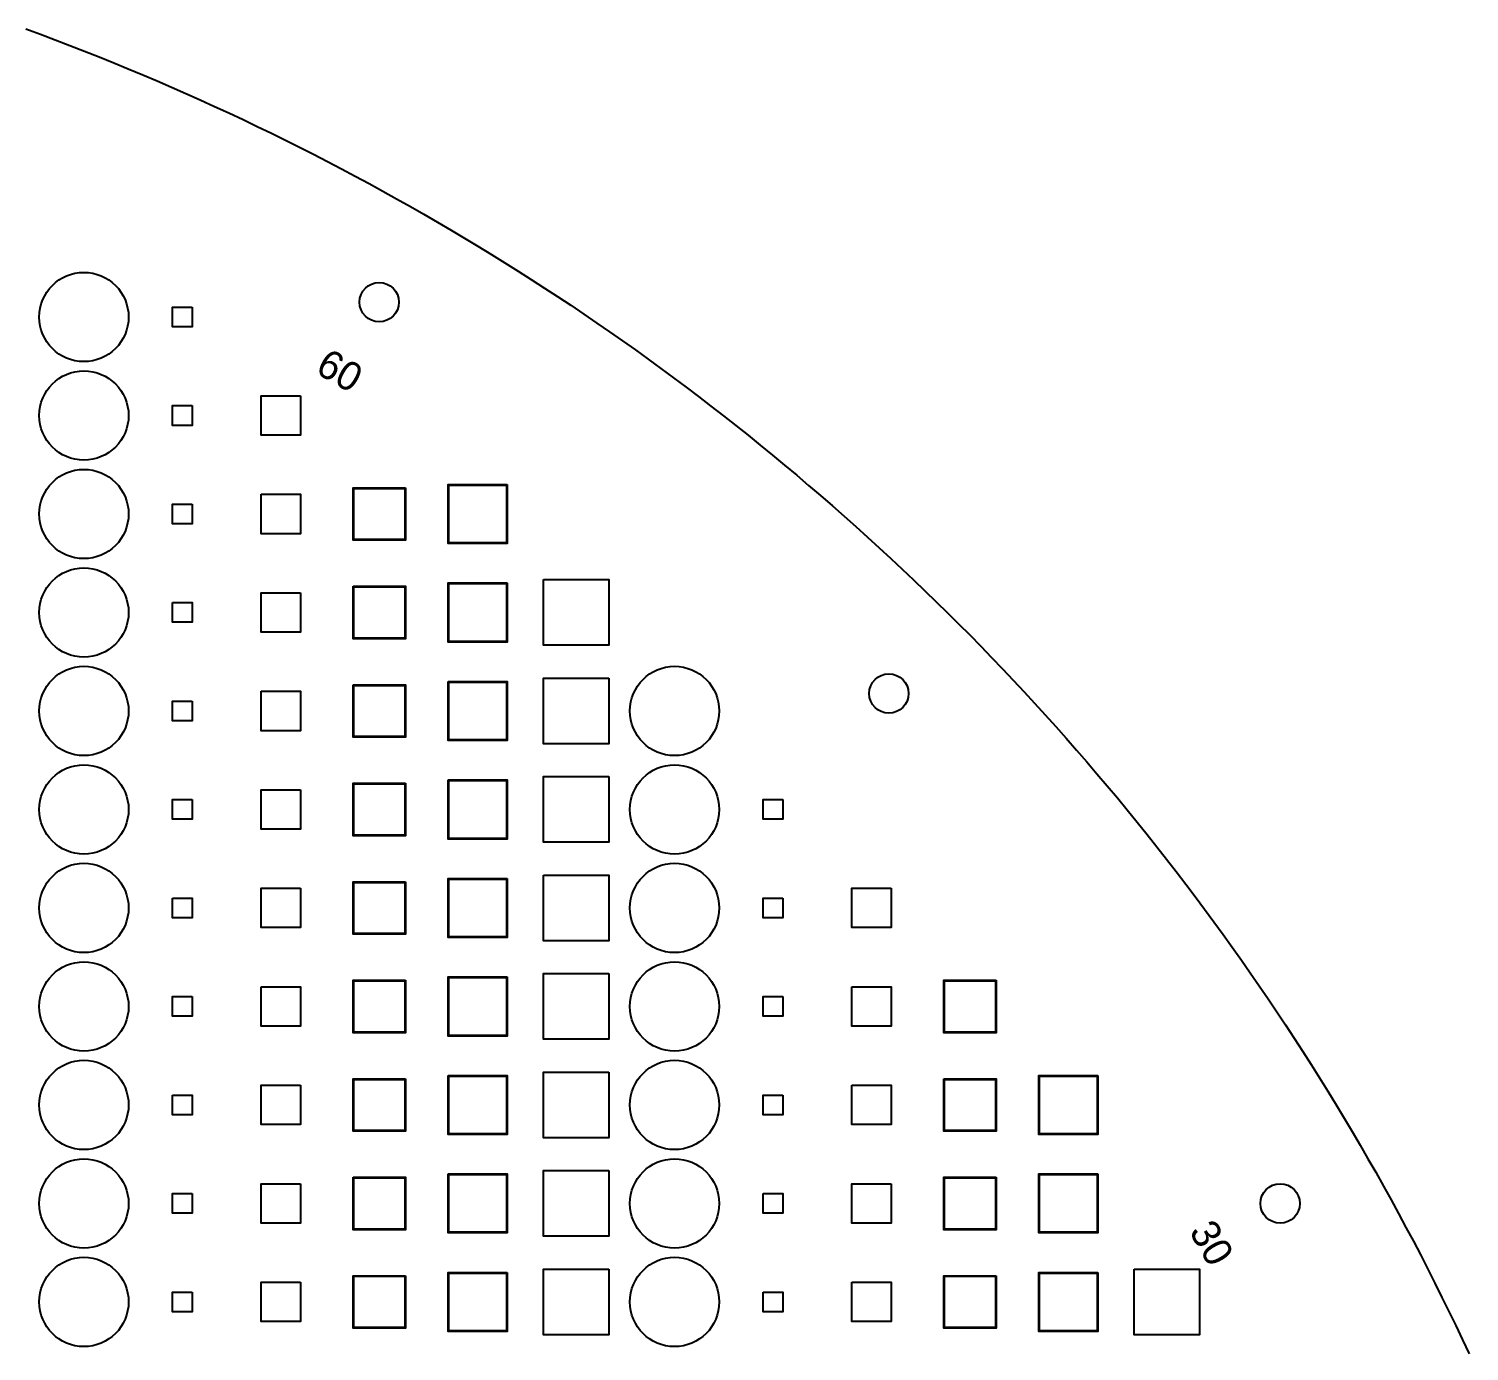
# Model space of a CAD drawing. Header units: millimetres. Extents: x -195 to 195, y -219 to 195.
# Drawn here: x 67 to 176.8, y 82.5 to 183.2 of the extents above; entities that cross this region are included whole.
import ezdxf
from ezdxf.enums import TextEntityAlignment as Align

# ---------------------------------------------------------------- set-up
doc = ezdxf.new("R2010")
doc.units = ezdxf.units.MM
for name, color, linetype in [('DRILL', 6, 'Continuous'), ('M1', 1, 'Continuous'), ('M2', 30, 'Continuous'), ('M3', 5, 'Continuous'), ('M4', 3, 'Continuous'), ('NPTH', 9, 'Continuous'), ('OUTLINE', 7, 'Continuous'), ('SILK_TOP', 7, 'Continuous')]:
    doc.layers.add(name, color=color, linetype=linetype)

msp = doc.modelspace()

# ---------------------------------------------------------------- linework, layer by layer
at = {"layer": 'DRILL'}
for centre in [(71.25, 161.25), (71.25, 153.75), (71.25, 146.25), (71.25, 138.75), (71.25, 131.25), (116.25, 131.25), (71.25, 123.75), (116.25, 123.75), (71.25, 116.25), (116.25, 116.25), (71.25, 108.75), (116.25, 108.75), (71.25, 101.25), (116.25, 101.25), (71.25, 93.75), (116.25, 93.75), (71.25, 86.25), (116.25, 86.25)]:
    msp.add_circle(centre, 3.4, dxfattribs=at)
at = {"layer": 'M1'}
for points in [[(79.5, 162), (79.5, 160.5), (78, 160.5), (78, 162)], [(87.75, 155.25), (87.75, 152.25), (84.75, 152.25), (84.75, 155.25)], [(79.5, 154.5), (79.5, 153), (78, 153), (78, 154.5)], [(95.7, 148.2), (95.7, 144.3), (91.8, 144.3), (91.8, 148.2)], [(103.45, 148.45), (103.45, 144.05), (99.05, 144.05), (99.05, 148.45)], [(84.75, 147.75), (87.75, 147.75), (87.75, 144.75), (84.75, 144.75)], [(79.5, 147), (79.5, 145.5), (78, 145.5), (78, 147)], [(91.8, 140.7), (95.7, 140.7), (95.7, 136.8), (91.8, 136.8)], [(103.45, 140.95), (103.45, 136.55), (99.05, 136.55), (99.05, 140.95)], [(106.25, 141.25), (111.25, 141.25), (111.25, 136.25), (106.25, 136.25)], [(78, 139.5), (79.5, 139.5), (79.5, 138), (78, 138)], [(87.75, 140.25), (87.75, 137.25), (84.75, 137.25), (84.75, 140.25)], [(91.8, 133.2), (95.7, 133.2), (95.7, 129.3), (91.8, 129.3)], [(99.05, 133.45), (103.45, 133.45), (103.45, 129.05), (99.05, 129.05)], [(111.25, 133.75), (111.25, 128.75), (106.25, 128.75), (106.25, 133.75)], [(79.5, 132), (79.5, 130.5), (78, 130.5), (78, 132)], [(84.75, 132.75), (87.75, 132.75), (87.75, 129.75), (84.75, 129.75)], [(111.25, 126.25), (111.25, 121.25), (106.25, 121.25), (106.25, 126.25)], [(87.75, 125.25), (87.75, 122.25), (84.75, 122.25), (84.75, 125.25)], [(95.7, 125.7), (95.7, 121.8), (91.8, 121.8), (91.8, 125.7)], [(99.05, 125.95), (103.45, 125.95), (103.45, 121.55), (99.05, 121.55)], [(79.5, 124.5), (79.5, 123), (78, 123), (78, 124.5)], [(124.5, 124.5), (124.5, 123), (123, 123), (123, 124.5)], [(106.25, 118.75), (111.25, 118.75), (111.25, 113.75), (106.25, 113.75)], [(87.75, 117.75), (87.75, 114.75), (84.75, 114.75), (84.75, 117.75)], [(95.7, 118.2), (95.7, 114.3), (91.8, 114.3), (91.8, 118.2)], [(103.45, 118.45), (103.45, 114.05), (99.05, 114.05), (99.05, 118.45)], [(132.75, 117.75), (132.75, 114.75), (129.75, 114.75), (129.75, 117.75)], [(78, 117), (79.5, 117), (79.5, 115.5), (78, 115.5)], [(124.5, 117), (124.5, 115.5), (123, 115.5), (123, 117)], [(103.45, 110.95), (103.45, 106.55), (99.05, 106.55), (99.05, 110.95)], [(111.25, 111.25), (111.25, 106.25), (106.25, 106.25), (106.25, 111.25)], [(84.75, 110.25), (87.75, 110.25), (87.75, 107.25), (84.75, 107.25)], [(95.7, 110.7), (95.7, 106.8), (91.8, 106.8), (91.8, 110.7)], [(129.75, 110.25), (132.75, 110.25), (132.75, 107.25), (129.75, 107.25)], [(140.7, 110.7), (140.7, 106.8), (136.8, 106.8), (136.8, 110.7)], [(79.5, 109.5), (79.5, 108), (78, 108), (78, 109.5)], [(124.5, 109.5), (124.5, 108), (123, 108), (123, 109.5)], [(95.7, 103.2), (95.7, 99.3), (91.8, 99.3), (91.8, 103.2)], [(99.05, 103.45), (103.45, 103.45), (103.45, 99.05), (99.05, 99.05)], [(111.25, 103.75), (111.25, 98.75), (106.25, 98.75), (106.25, 103.75)], [(136.8, 103.2), (140.7, 103.2), (140.7, 99.3), (136.8, 99.3)], [(148.45, 103.45), (148.45, 99.05), (144.05, 99.05), (144.05, 103.45)], [(87.75, 102.75), (87.75, 99.75), (84.75, 99.75), (84.75, 102.75)], [(129.75, 102.75), (132.75, 102.75), (132.75, 99.75), (129.75, 99.75)], [(78, 102), (79.5, 102), (79.5, 100.5), (78, 100.5)], [(124.5, 102), (124.5, 100.5), (123, 100.5), (123, 102)], [(91.8, 95.7), (95.7, 95.7), (95.7, 91.8), (91.8, 91.8)], [(99.05, 95.95), (103.45, 95.95), (103.45, 91.55), (99.05, 91.55)], [(111.25, 96.25), (111.25, 91.25), (106.25, 91.25), (106.25, 96.25)], [(140.7, 95.7), (140.7, 91.8), (136.8, 91.8), (136.8, 95.7)], [(148.45, 95.95), (148.45, 91.55), (144.05, 91.55), (144.05, 95.95)], [(79.5, 94.5), (79.5, 93), (78, 93), (78, 94.5)], [(87.75, 95.25), (87.75, 92.25), (84.75, 92.25), (84.75, 95.25)], [(123, 94.5), (124.5, 94.5), (124.5, 93), (123, 93)], [(132.75, 95.25), (132.75, 92.25), (129.75, 92.25), (129.75, 95.25)], [(95.7, 88.2), (95.7, 84.3), (91.8, 84.3), (91.8, 88.2)], [(103.45, 88.45), (103.45, 84.05), (99.05, 84.05), (99.05, 88.45)], [(111.25, 88.75), (111.25, 83.75), (106.25, 83.75), (106.25, 88.75)], [(140.7, 88.2), (140.7, 84.3), (136.8, 84.3), (136.8, 88.2)], [(148.45, 88.45), (148.45, 84.05), (144.05, 84.05), (144.05, 88.45)], [(151.25, 88.75), (156.25, 88.75), (156.25, 83.75), (151.25, 83.75)], [(79.5, 87), (79.5, 85.5), (78, 85.5), (78, 87)], [(87.75, 87.75), (87.75, 84.75), (84.75, 84.75), (84.75, 87.75)], [(123, 87), (124.5, 87), (124.5, 85.5), (123, 85.5)], [(129.75, 87.75), (132.75, 87.75), (132.75, 84.75), (129.75, 84.75)]]:
    msp.add_lwpolyline(points, close=True, dxfattribs=at)
at = {"layer": 'M2'}
for points in [[(79.5, 162), (79.5, 160.5), (78, 160.5), (78, 162)], [(87.75, 155.25), (87.75, 152.25), (84.75, 152.25), (84.75, 155.25)], [(79.5, 154.5), (79.5, 153), (78, 153), (78, 154.5)], [(95.75, 148.25), (95.75, 144.25), (91.75, 144.25), (91.75, 148.25)], [(103.5, 148.5), (103.5, 144), (99, 144), (99, 148.5)], [(84.75, 147.75), (87.75, 147.75), (87.75, 144.75), (84.75, 144.75)], [(79.5, 147), (79.5, 145.5), (78, 145.5), (78, 147)], [(91.75, 140.75), (95.75, 140.75), (95.75, 136.75), (91.75, 136.75)], [(103.5, 141), (103.5, 136.5), (99, 136.5), (99, 141)], [(106.25, 141.25), (111.25, 141.25), (111.25, 136.25), (106.25, 136.25)], [(78, 139.5), (79.5, 139.5), (79.5, 138), (78, 138)], [(87.75, 140.25), (87.75, 137.25), (84.75, 137.25), (84.75, 140.25)], [(91.75, 133.25), (95.75, 133.25), (95.75, 129.25), (91.75, 129.25)], [(99, 133.5), (103.5, 133.5), (103.5, 129), (99, 129)], [(111.25, 133.75), (111.25, 128.75), (106.25, 128.75), (106.25, 133.75)], [(79.5, 132), (79.5, 130.5), (78, 130.5), (78, 132)], [(84.75, 132.75), (87.75, 132.75), (87.75, 129.75), (84.75, 129.75)], [(111.25, 126.25), (111.25, 121.25), (106.25, 121.25), (106.25, 126.25)], [(87.75, 125.25), (87.75, 122.25), (84.75, 122.25), (84.75, 125.25)], [(95.75, 125.75), (95.75, 121.75), (91.75, 121.75), (91.75, 125.75)], [(99, 126), (103.5, 126), (103.5, 121.5), (99, 121.5)], [(79.5, 124.5), (79.5, 123), (78, 123), (78, 124.5)], [(124.5, 124.5), (124.5, 123), (123, 123), (123, 124.5)], [(106.25, 118.75), (111.25, 118.75), (111.25, 113.75), (106.25, 113.75)], [(87.75, 117.75), (87.75, 114.75), (84.75, 114.75), (84.75, 117.75)], [(95.75, 118.25), (95.75, 114.25), (91.75, 114.25), (91.75, 118.25)], [(103.5, 118.5), (103.5, 114), (99, 114), (99, 118.5)], [(132.75, 117.75), (132.75, 114.75), (129.75, 114.75), (129.75, 117.75)], [(78, 117), (79.5, 117), (79.5, 115.5), (78, 115.5)], [(124.5, 117), (124.5, 115.5), (123, 115.5), (123, 117)], [(103.5, 111), (103.5, 106.5), (99, 106.5), (99, 111)], [(111.25, 111.25), (111.25, 106.25), (106.25, 106.25), (106.25, 111.25)], [(84.75, 110.25), (87.75, 110.25), (87.75, 107.25), (84.75, 107.25)], [(95.75, 110.75), (95.75, 106.75), (91.75, 106.75), (91.75, 110.75)], [(129.75, 110.25), (132.75, 110.25), (132.75, 107.25), (129.75, 107.25)], [(140.75, 110.75), (140.75, 106.75), (136.75, 106.75), (136.75, 110.75)], [(79.5, 109.5), (79.5, 108), (78, 108), (78, 109.5)], [(124.5, 109.5), (124.5, 108), (123, 108), (123, 109.5)], [(95.75, 103.25), (95.75, 99.25), (91.75, 99.25), (91.75, 103.25)], [(99, 103.5), (103.5, 103.5), (103.5, 99), (99, 99)], [(111.25, 103.75), (111.25, 98.75), (106.25, 98.75), (106.25, 103.75)], [(136.75, 103.25), (140.75, 103.25), (140.75, 99.25), (136.75, 99.25)], [(148.5, 103.5), (148.5, 99), (144, 99), (144, 103.5)], [(87.75, 102.75), (87.75, 99.75), (84.75, 99.75), (84.75, 102.75)], [(129.75, 102.75), (132.75, 102.75), (132.75, 99.75), (129.75, 99.75)], [(78, 102), (79.5, 102), (79.5, 100.5), (78, 100.5)], [(124.5, 102), (124.5, 100.5), (123, 100.5), (123, 102)], [(91.75, 95.75), (95.75, 95.75), (95.75, 91.75), (91.75, 91.75)], [(99, 96), (103.5, 96), (103.5, 91.5), (99, 91.5)], [(111.25, 96.25), (111.25, 91.25), (106.25, 91.25), (106.25, 96.25)], [(140.75, 95.75), (140.75, 91.75), (136.75, 91.75), (136.75, 95.75)], [(148.5, 96), (148.5, 91.5), (144, 91.5), (144, 96)], [(79.5, 94.5), (79.5, 93), (78, 93), (78, 94.5)], [(87.75, 95.25), (87.75, 92.25), (84.75, 92.25), (84.75, 95.25)], [(123, 94.5), (124.5, 94.5), (124.5, 93), (123, 93)], [(132.75, 95.25), (132.75, 92.25), (129.75, 92.25), (129.75, 95.25)], [(95.75, 88.25), (95.75, 84.25), (91.75, 84.25), (91.75, 88.25)], [(103.5, 88.5), (103.5, 84), (99, 84), (99, 88.5)], [(111.25, 88.75), (111.25, 83.75), (106.25, 83.75), (106.25, 88.75)], [(140.75, 88.25), (140.75, 84.25), (136.75, 84.25), (136.75, 88.25)], [(148.5, 88.5), (148.5, 84), (144, 84), (144, 88.5)], [(151.25, 88.75), (156.25, 88.75), (156.25, 83.75), (151.25, 83.75)], [(79.5, 87), (79.5, 85.5), (78, 85.5), (78, 87)], [(87.75, 87.75), (87.75, 84.75), (84.75, 84.75), (84.75, 87.75)], [(123, 87), (124.5, 87), (124.5, 85.5), (123, 85.5)], [(129.75, 87.75), (132.75, 87.75), (132.75, 84.75), (129.75, 84.75)]]:
    msp.add_lwpolyline(points, close=True, dxfattribs=at)
at = {"layer": 'M3'}
for points in [[(79.5, 162), (79.5, 160.5), (78, 160.5), (78, 162)], [(87.75, 155.25), (87.75, 152.25), (84.75, 152.25), (84.75, 155.25)], [(79.5, 154.5), (79.5, 153), (78, 153), (78, 154.5)], [(95.7, 148.2), (95.7, 144.3), (91.8, 144.3), (91.8, 148.2)], [(103.45, 148.45), (103.45, 144.05), (99.05, 144.05), (99.05, 148.45)], [(84.75, 147.75), (87.75, 147.75), (87.75, 144.75), (84.75, 144.75)], [(79.5, 147), (79.5, 145.5), (78, 145.5), (78, 147)], [(91.8, 140.7), (95.7, 140.7), (95.7, 136.8), (91.8, 136.8)], [(103.45, 140.95), (103.45, 136.55), (99.05, 136.55), (99.05, 140.95)], [(106.25, 141.25), (111.25, 141.25), (111.25, 136.25), (106.25, 136.25)], [(78, 139.5), (79.5, 139.5), (79.5, 138), (78, 138)], [(87.75, 140.25), (87.75, 137.25), (84.75, 137.25), (84.75, 140.25)], [(91.8, 133.2), (95.7, 133.2), (95.7, 129.3), (91.8, 129.3)], [(99.05, 133.45), (103.45, 133.45), (103.45, 129.05), (99.05, 129.05)], [(111.25, 133.75), (111.25, 128.75), (106.25, 128.75), (106.25, 133.75)], [(79.5, 132), (79.5, 130.5), (78, 130.5), (78, 132)], [(84.75, 132.75), (87.75, 132.75), (87.75, 129.75), (84.75, 129.75)], [(111.25, 126.25), (111.25, 121.25), (106.25, 121.25), (106.25, 126.25)], [(87.75, 125.25), (87.75, 122.25), (84.75, 122.25), (84.75, 125.25)], [(95.7, 125.7), (95.7, 121.8), (91.8, 121.8), (91.8, 125.7)], [(99.05, 125.95), (103.45, 125.95), (103.45, 121.55), (99.05, 121.55)], [(79.5, 124.5), (79.5, 123), (78, 123), (78, 124.5)], [(124.5, 124.5), (124.5, 123), (123, 123), (123, 124.5)], [(106.25, 118.75), (111.25, 118.75), (111.25, 113.75), (106.25, 113.75)], [(87.75, 117.75), (87.75, 114.75), (84.75, 114.75), (84.75, 117.75)], [(95.7, 118.2), (95.7, 114.3), (91.8, 114.3), (91.8, 118.2)], [(103.45, 118.45), (103.45, 114.05), (99.05, 114.05), (99.05, 118.45)], [(132.75, 117.75), (132.75, 114.75), (129.75, 114.75), (129.75, 117.75)], [(78, 117), (79.5, 117), (79.5, 115.5), (78, 115.5)], [(124.5, 117), (124.5, 115.5), (123, 115.5), (123, 117)], [(103.45, 110.95), (103.45, 106.55), (99.05, 106.55), (99.05, 110.95)], [(111.25, 111.25), (111.25, 106.25), (106.25, 106.25), (106.25, 111.25)], [(84.75, 110.25), (87.75, 110.25), (87.75, 107.25), (84.75, 107.25)], [(95.7, 110.7), (95.7, 106.8), (91.8, 106.8), (91.8, 110.7)], [(129.75, 110.25), (132.75, 110.25), (132.75, 107.25), (129.75, 107.25)], [(140.7, 110.7), (140.7, 106.8), (136.8, 106.8), (136.8, 110.7)], [(79.5, 109.5), (79.5, 108), (78, 108), (78, 109.5)], [(124.5, 109.5), (124.5, 108), (123, 108), (123, 109.5)], [(95.7, 103.2), (95.7, 99.3), (91.8, 99.3), (91.8, 103.2)], [(99.05, 103.45), (103.45, 103.45), (103.45, 99.05), (99.05, 99.05)], [(111.25, 103.75), (111.25, 98.75), (106.25, 98.75), (106.25, 103.75)], [(136.8, 103.2), (140.7, 103.2), (140.7, 99.3), (136.8, 99.3)], [(148.45, 103.45), (148.45, 99.05), (144.05, 99.05), (144.05, 103.45)], [(87.75, 102.75), (87.75, 99.75), (84.75, 99.75), (84.75, 102.75)], [(129.75, 102.75), (132.75, 102.75), (132.75, 99.75), (129.75, 99.75)], [(78, 102), (79.5, 102), (79.5, 100.5), (78, 100.5)], [(124.5, 102), (124.5, 100.5), (123, 100.5), (123, 102)], [(91.8, 95.7), (95.7, 95.7), (95.7, 91.8), (91.8, 91.8)], [(99.05, 95.95), (103.45, 95.95), (103.45, 91.55), (99.05, 91.55)], [(111.25, 96.25), (111.25, 91.25), (106.25, 91.25), (106.25, 96.25)], [(140.7, 95.7), (140.7, 91.8), (136.8, 91.8), (136.8, 95.7)], [(148.45, 95.95), (148.45, 91.55), (144.05, 91.55), (144.05, 95.95)], [(79.5, 94.5), (79.5, 93), (78, 93), (78, 94.5)], [(87.75, 95.25), (87.75, 92.25), (84.75, 92.25), (84.75, 95.25)], [(123, 94.5), (124.5, 94.5), (124.5, 93), (123, 93)], [(132.75, 95.25), (132.75, 92.25), (129.75, 92.25), (129.75, 95.25)], [(95.7, 88.2), (95.7, 84.3), (91.8, 84.3), (91.8, 88.2)], [(103.45, 88.45), (103.45, 84.05), (99.05, 84.05), (99.05, 88.45)], [(111.25, 88.75), (111.25, 83.75), (106.25, 83.75), (106.25, 88.75)], [(140.7, 88.2), (140.7, 84.3), (136.8, 84.3), (136.8, 88.2)], [(148.45, 88.45), (148.45, 84.05), (144.05, 84.05), (144.05, 88.45)], [(151.25, 88.75), (156.25, 88.75), (156.25, 83.75), (151.25, 83.75)], [(79.5, 87), (79.5, 85.5), (78, 85.5), (78, 87)], [(87.75, 87.75), (87.75, 84.75), (84.75, 84.75), (84.75, 87.75)], [(123, 87), (124.5, 87), (124.5, 85.5), (123, 85.5)], [(129.75, 87.75), (132.75, 87.75), (132.75, 84.75), (129.75, 84.75)]]:
    msp.add_lwpolyline(points, close=True, dxfattribs=at)
at = {"layer": 'M4'}
for points in [[(79.5, 162), (79.5, 160.5), (78, 160.5), (78, 162)], [(87.75, 155.25), (87.75, 152.25), (84.75, 152.25), (84.75, 155.25)], [(79.5, 154.5), (79.5, 153), (78, 153), (78, 154.5)], [(95.75, 148.25), (95.75, 144.25), (91.75, 144.25), (91.75, 148.25)], [(103.5, 148.5), (103.5, 144), (99, 144), (99, 148.5)], [(84.75, 147.75), (87.75, 147.75), (87.75, 144.75), (84.75, 144.75)], [(79.5, 147), (79.5, 145.5), (78, 145.5), (78, 147)], [(91.75, 140.75), (95.75, 140.75), (95.75, 136.75), (91.75, 136.75)], [(103.5, 141), (103.5, 136.5), (99, 136.5), (99, 141)], [(106.25, 141.25), (111.25, 141.25), (111.25, 136.25), (106.25, 136.25)], [(78, 139.5), (79.5, 139.5), (79.5, 138), (78, 138)], [(87.75, 140.25), (87.75, 137.25), (84.75, 137.25), (84.75, 140.25)], [(91.75, 133.25), (95.75, 133.25), (95.75, 129.25), (91.75, 129.25)], [(99, 133.5), (103.5, 133.5), (103.5, 129), (99, 129)], [(111.25, 133.75), (111.25, 128.75), (106.25, 128.75), (106.25, 133.75)], [(79.5, 132), (79.5, 130.5), (78, 130.5), (78, 132)], [(84.75, 132.75), (87.75, 132.75), (87.75, 129.75), (84.75, 129.75)], [(111.25, 126.25), (111.25, 121.25), (106.25, 121.25), (106.25, 126.25)], [(87.75, 125.25), (87.75, 122.25), (84.75, 122.25), (84.75, 125.25)], [(95.75, 125.75), (95.75, 121.75), (91.75, 121.75), (91.75, 125.75)], [(99, 126), (103.5, 126), (103.5, 121.5), (99, 121.5)], [(79.5, 124.5), (79.5, 123), (78, 123), (78, 124.5)], [(124.5, 124.5), (124.5, 123), (123, 123), (123, 124.5)], [(106.25, 118.75), (111.25, 118.75), (111.25, 113.75), (106.25, 113.75)], [(87.75, 117.75), (87.75, 114.75), (84.75, 114.75), (84.75, 117.75)], [(95.75, 118.25), (95.75, 114.25), (91.75, 114.25), (91.75, 118.25)], [(103.5, 118.5), (103.5, 114), (99, 114), (99, 118.5)], [(132.75, 117.75), (132.75, 114.75), (129.75, 114.75), (129.75, 117.75)], [(78, 117), (79.5, 117), (79.5, 115.5), (78, 115.5)], [(124.5, 117), (124.5, 115.5), (123, 115.5), (123, 117)], [(103.5, 111), (103.5, 106.5), (99, 106.5), (99, 111)], [(111.25, 111.25), (111.25, 106.25), (106.25, 106.25), (106.25, 111.25)], [(84.75, 110.25), (87.75, 110.25), (87.75, 107.25), (84.75, 107.25)], [(95.75, 110.75), (95.75, 106.75), (91.75, 106.75), (91.75, 110.75)], [(129.75, 110.25), (132.75, 110.25), (132.75, 107.25), (129.75, 107.25)], [(140.75, 110.75), (140.75, 106.75), (136.75, 106.75), (136.75, 110.75)], [(79.5, 109.5), (79.5, 108), (78, 108), (78, 109.5)], [(124.5, 109.5), (124.5, 108), (123, 108), (123, 109.5)], [(95.75, 103.25), (95.75, 99.25), (91.75, 99.25), (91.75, 103.25)], [(99, 103.5), (103.5, 103.5), (103.5, 99), (99, 99)], [(111.25, 103.75), (111.25, 98.75), (106.25, 98.75), (106.25, 103.75)], [(136.75, 103.25), (140.75, 103.25), (140.75, 99.25), (136.75, 99.25)], [(148.5, 103.5), (148.5, 99), (144, 99), (144, 103.5)], [(87.75, 102.75), (87.75, 99.75), (84.75, 99.75), (84.75, 102.75)], [(129.75, 102.75), (132.75, 102.75), (132.75, 99.75), (129.75, 99.75)], [(78, 102), (79.5, 102), (79.5, 100.5), (78, 100.5)], [(124.5, 102), (124.5, 100.5), (123, 100.5), (123, 102)], [(91.75, 95.75), (95.75, 95.75), (95.75, 91.75), (91.75, 91.75)], [(99, 96), (103.5, 96), (103.5, 91.5), (99, 91.5)], [(111.25, 96.25), (111.25, 91.25), (106.25, 91.25), (106.25, 96.25)], [(140.75, 95.75), (140.75, 91.75), (136.75, 91.75), (136.75, 95.75)], [(148.5, 96), (148.5, 91.5), (144, 91.5), (144, 96)], [(79.5, 94.5), (79.5, 93), (78, 93), (78, 94.5)], [(87.75, 95.25), (87.75, 92.25), (84.75, 92.25), (84.75, 95.25)], [(123, 94.5), (124.5, 94.5), (124.5, 93), (123, 93)], [(132.75, 95.25), (132.75, 92.25), (129.75, 92.25), (129.75, 95.25)], [(95.75, 88.25), (95.75, 84.25), (91.75, 84.25), (91.75, 88.25)], [(103.5, 88.5), (103.5, 84), (99, 84), (99, 88.5)], [(111.25, 88.75), (111.25, 83.75), (106.25, 83.75), (106.25, 88.75)], [(140.75, 88.25), (140.75, 84.25), (136.75, 84.25), (136.75, 88.25)], [(148.5, 88.5), (148.5, 84), (144, 84), (144, 88.5)], [(151.25, 88.75), (156.25, 88.75), (156.25, 83.75), (151.25, 83.75)], [(79.5, 87), (79.5, 85.5), (78, 85.5), (78, 87)], [(87.75, 87.75), (87.75, 84.75), (84.75, 84.75), (84.75, 87.75)], [(123, 87), (124.5, 87), (124.5, 85.5), (123, 85.5)], [(129.75, 87.75), (132.75, 87.75), (132.75, 84.75), (129.75, 84.75)]]:
    msp.add_lwpolyline(points, close=True, dxfattribs=at)
at = {"layer": 'NPTH'}
for centre in [(93.75, 162.38), (132.58, 132.58), (162.38, 93.75)]:
    msp.add_circle(centre, 1.5, dxfattribs=at)
at = {"layer": 'OUTLINE'}
msp.add_lwpolyline([(66.82, 183.19), (67.94, 182.78), (69.06, 182.36), (70.18, 181.93), (71.29, 181.5), (72.41, 181.06), (73.52, 180.61), (74.62, 180.16), (75.73, 179.7), (76.83, 179.23), (77.93, 178.75), (79.02, 178.27), (80.11, 177.78), (81.2, 177.29), (82.29, 176.79), (83.37, 176.28), (84.45, 175.76), (85.53, 175.24), (86.6, 174.71), (87.67, 174.18), (88.74, 173.64), (89.81, 173.09), (90.87, 172.54), (91.92, 171.97), (92.98, 171.41), (94.03, 170.83), (95.07, 170.25), (96.12, 169.67), (97.15, 169.07), (98.19, 168.47), (99.22, 167.87), (100.25, 167.26), (101.27, 166.64), (102.29, 166.01), (103.31, 165.38), (104.32, 164.75), (105.33, 164.1), (106.34, 163.45), (107.34, 162.8), (108.34, 162.14), (109.33, 161.47), (110.32, 160.79), (111.3, 160.11), (112.28, 159.43), (113.26, 158.74), (114.23, 158.04), (115.2, 157.34), (116.16, 156.63), (117.12, 155.91), (118.07, 155.19), (119.02, 154.46), (119.97, 153.73), (120.91, 152.99), (121.85, 152.24), (122.78, 151.49), (123.71, 150.74), (124.63, 149.98), (125.55, 149.21), (126.46, 148.43), (127.37, 147.66), (128.27, 146.87), (129.17, 146.08), (130.06, 145.29), (130.95, 144.49), (131.84, 143.68), (132.72, 142.87), (133.59, 142.05), (134.46, 141.23), (135.32, 140.4), (136.18, 139.57), (137.04, 138.73), (137.89, 137.89), (138.73, 137.04), (139.57, 136.18), (140.4, 135.32), (141.23, 134.46), (142.05, 133.59), (142.87, 132.72), (143.68, 131.84), (144.49, 130.95), (145.29, 130.06), (146.08, 129.17), (146.87, 128.27), (147.66, 127.37), (148.43, 126.46), (149.21, 125.55), (149.98, 124.63), (150.74, 123.71), (151.49, 122.78), (152.24, 121.85), (152.99, 120.91), (153.73, 119.97), (154.46, 119.02), (155.19, 118.07), (155.91, 117.12), (156.63, 116.16), (157.34, 115.2), (158.04, 114.23), (158.74, 113.26), (159.43, 112.28), (160.11, 111.3), (160.79, 110.32), (161.47, 109.33), (162.14, 108.34), (162.8, 107.34), (163.45, 106.34), (164.1, 105.33), (164.75, 104.32), (165.38, 103.31), (166.01, 102.29), (166.64, 101.27), (167.26, 100.25), (167.87, 99.22), (168.47, 98.19), (169.07, 97.15), (169.67, 96.12), (170.25, 95.07), (170.83, 94.03), (171.41, 92.98), (171.97, 91.92), (172.54, 90.87), (173.09, 89.81), (173.64, 88.74), (174.18, 87.67), (174.71, 86.6), (175.24, 85.53), (175.76, 84.45), (176.28, 83.37), (176.79, 82.29)], dxfattribs=at)

# ---------------------------------------------------------------- texts
at = {"layer": 'SILK_TOP'}
for s, rotation, p in [('60', -30, (90.75, 157.18)), ('30', -60, (157.18, 90.75))]:
    msp.add_text(s, height=2.2, rotation=rotation, dxfattribs=at).set_placement(p, align=Align.MIDDLE_CENTER)

doc.saveas('drawing.dxf')
